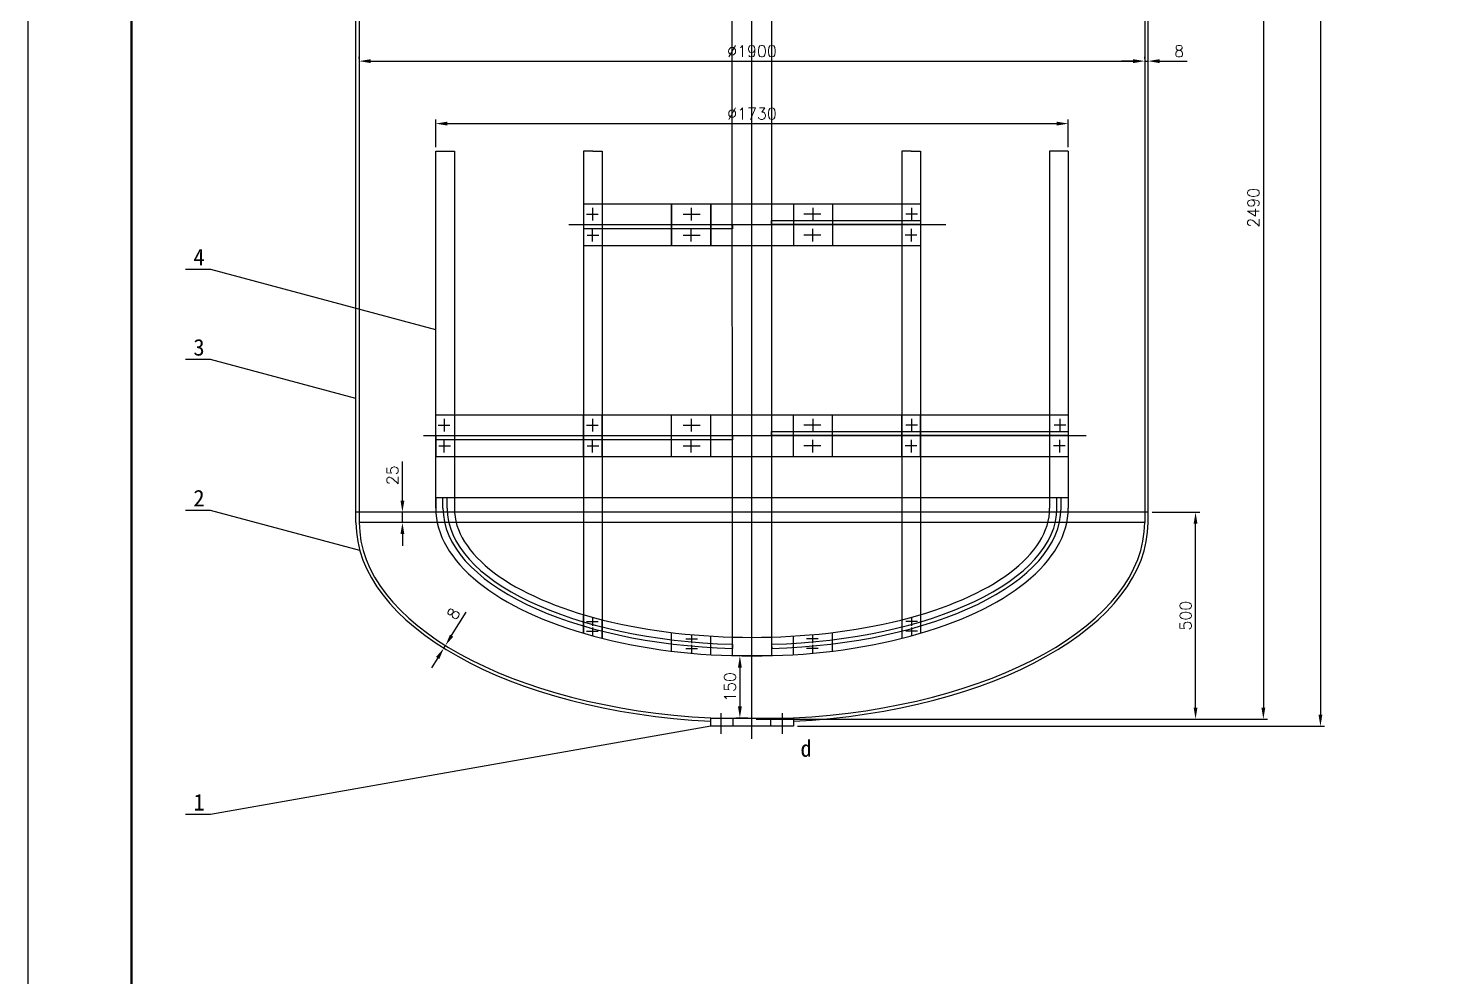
# Model space of a CAD drawing. Header units: millimetres. Extents: x 36507 to 42447, y 7055 to 15455.
# Drawn here: x 36507 to 39915, y 10265 to 12558 of the extents above; entities that cross this region are included whole.
import ezdxf

# ---------------------------------------------------------------- set-up
doc = ezdxf.new("R2010")
doc.units = ezdxf.units.MM
doc.layers.add('粗实线', color=7, linetype='Continuous', lineweight=30)
doc.styles.get("Standard").update_dxf_attribs({"font": 'txt.shx', "height": 28})
doc.styles.add('文本英数', font='SIMFANG.TTF', dxfattribs={"height": 40})
doc.dimstyles.new('ISO-25', dxfattribs={"dimtxt": 28, "dimasz": 28, "dimexe": 10, "dimexo": 10, "dimgap": 10, "dimtad": 1, "dimdec": 0, "dimtxsty": 'Standard', "dimcen": 2.5, "dimclrd": 3, "dimclre": 3, "dimclrt": 3, "dimadec": 0, "dimazin": 0, "dimtfac": 1, "dimtdec": 0, "dimtmove": 0, "dimatfit": 3, "dimfxl": 0, "dimlwd": 25, "dimarcsym": 0})

# ---------------------------------------------------------------- blocks, each defined once
blk = doc.blocks.new('*D9')
at = {"layer": 'Defpoints', "color": 0}
for p in [(37412.6, 11387.7), (37412.6, 11387.7), (37412.6, 11362.7)]:
    blk.add_point(p, dxfattribs=at)
at = {"layer": '粗实线', "color": 3, "lineweight": 25}
for p, q in [((37412.6, 11415.7), (37412.6, 11510.3)), ((37412.6, 11362.7), (37412.6, 11387.7)), ((37412.6, 11334.7), (37412.6, 11306.7))]:
    blk.add_line(p, q, dxfattribs=at)
at = {"layer": '粗实线', "color": 3}
for points in [[(37408, 11415.7), (37417.3, 11415.7), (37412.6, 11387.7)], [(37408, 11334.7), (37417.3, 11334.7), (37412.6, 11362.7)]]:
    blk.add_solid(points, dxfattribs=at)
at = {"layer": '粗实线', "color": 3, "insert": (37388.6, 11477), "char_height": 28, "attachment_point": 5, "rotation": 90}
blk.add_mtext('25', dxfattribs=at)
blk = doc.blocks.new('*D10')
at = {"layer": 'Defpoints', "color": 0}
for p in [(38343.2, 15019), (38358.3, 10870.3), (39633.3, 10870.3)]:
    blk.add_point(p, dxfattribs=at)
at = {"layer": '粗实线', "color": 3, "lineweight": -2}
for p, q in [((38353.2, 15019), (39643.3, 15019)), ((38368.3, 10870.3), (39643.3, 10870.3))]:
    blk.add_line(p, q, dxfattribs=at)
at = {"layer": '粗实线', "color": 3, "lineweight": 25}
blk.add_line((39633.3, 14991), (39633.3, 10898.3), dxfattribs=at)
at = {"layer": '粗实线', "color": 3}
for points in [[(39628.6, 14991), (39637.9, 14991), (39633.3, 15019)], [(39628.6, 10898.3), (39637.9, 10898.3), (39633.3, 10870.3)]]:
    blk.add_solid(points, dxfattribs=at)
at = {"layer": '粗实线', "color": 3, "insert": (39609.3, 12844.6), "char_height": 28, "attachment_point": 5, "rotation": 90}
blk.add_mtext('~4085', dxfattribs=at)
blk = doc.blocks.new('*D21')
at = {"layer": 'Defpoints', "color": 0}
for p in [(38258.3, 11040.3), (38228.9, 10890.3), (38258.3, 10890.3)]:
    blk.add_point(p, dxfattribs=at)
at = {"layer": '粗实线', "color": 3, "lineweight": -2}
for p, q in [((38248.3, 11040.3), (38218.9, 11040.3)), ((38248.3, 10890.3), (38218.9, 10890.3))]:
    blk.add_line(p, q, dxfattribs=at)
at = {"layer": '粗实线', "color": 3, "lineweight": 25}
blk.add_line((38228.9, 11012.3), (38228.9, 10918.3), dxfattribs=at)
at = {"layer": '粗实线', "color": 3}
for points in [[(38224.3, 11012.3), (38233.6, 11012.3), (38228.9, 11040.3)], [(38224.3, 10918.3), (38233.6, 10918.3), (38228.9, 10890.3)]]:
    blk.add_solid(points, dxfattribs=at)
at = {"layer": '粗实线', "color": 3, "insert": (38204.9, 10965.3), "char_height": 28, "attachment_point": 5, "rotation": 90}
blk.add_mtext('150', dxfattribs=at)
blk = doc.blocks.new('*D22')
at = {"layer": 'Defpoints', "color": 0}
for p in [(39023.3, 12327.1), (37493.3, 12260.3), (39023.3, 12260.3)]:
    blk.add_point(p, dxfattribs=at)
at = {"layer": '粗实线', "color": 3, "lineweight": -2}
for p, q in [((37493.3, 12270.3), (37493.3, 12337.1)), ((39023.3, 12270.3), (39023.3, 12337.1))]:
    blk.add_line(p, q, dxfattribs=at)
at = {"layer": '粗实线', "color": 3, "lineweight": 25}
blk.add_line((37521.3, 12327.1), (38995.3, 12327.1), dxfattribs=at)
at = {"layer": '粗实线', "color": 3}
for points in [[(37521.3, 12331.8), (37521.3, 12322.4), (37493.3, 12327.1)], [(38995.3, 12331.8), (38995.3, 12322.4), (39023.3, 12327.1)]]:
    blk.add_solid(points, dxfattribs=at)
at = {"layer": '粗实线', "color": 3, "insert": (38258.3, 12351.1), "char_height": 28, "attachment_point": 5}
blk.add_mtext('%%C1730', dxfattribs=at)
blk = doc.blocks.new('*D23')
at = {"layer": 'Defpoints', "color": 0}
for p in [(39288.2, 13377.7), (38258.2, 10887.7), (39495.2, 10887.7)]:
    blk.add_point(p, dxfattribs=at)
at = {"layer": '粗实线', "color": 3, "lineweight": -2}
for p, q in [((39298.2, 13377.7), (39505.2, 13377.7)), ((38268.2, 10887.7), (39505.2, 10887.7))]:
    blk.add_line(p, q, dxfattribs=at)
at = {"layer": '粗实线', "color": 3, "lineweight": 25}
blk.add_line((39495.2, 13349.7), (39495.2, 10915.7), dxfattribs=at)
at = {"layer": '粗实线', "color": 3}
for points in [[(39490.5, 13349.7), (39499.9, 13349.7), (39495.2, 13377.7)], [(39490.5, 10915.7), (39499.9, 10915.7), (39495.2, 10887.7)]]:
    blk.add_solid(points, dxfattribs=at)
at = {"layer": '粗实线', "color": 3, "insert": (39471.2, 12123.6), "char_height": 28, "attachment_point": 5, "rotation": 90}
blk.add_mtext('2490', dxfattribs=at)
blk = doc.blocks.new('*D5')
at = {"layer": 'Defpoints', "color": 0}
for p in [(39208.2, 12478.1), (39216.2, 12478.1), (39216.2, 12478.1)]:
    blk.add_point(p, dxfattribs=at)
at = {"layer": '粗实线', "color": 3, "lineweight": 25}
for p, q in [((39180.2, 12478.1), (39152.2, 12478.1)), ((39208.2, 12478.1), (39216.2, 12478.1)), ((39244.2, 12478.1), (39310.8, 12478.1))]:
    blk.add_line(p, q, dxfattribs=at)
at = {"layer": '粗实线', "color": 3}
for points in [[(39180.2, 12482.8), (39180.2, 12473.4), (39208.2, 12478.1)], [(39244.2, 12482.8), (39244.2, 12473.4), (39216.2, 12478.1)]]:
    blk.add_solid(points, dxfattribs=at)
at = {"layer": '粗实线', "color": 3, "insert": (39291.5, 12502.1), "char_height": 28, "attachment_point": 5}
blk.add_mtext('8', dxfattribs=at)
blk = doc.blocks.new('*D6')
at = {"layer": 'Defpoints', "color": 0}
for p in [(37308.2, 12474.6), (39208.2, 12478.1), (39208.2, 12474.6)]:
    blk.add_point(p, dxfattribs=at)
at = {"layer": '粗实线', "color": 3, "lineweight": -2}
for p, q in [((37308.2, 12484.6), (37308.2, 12488.1)), ((39208.2, 12484.6), (39208.2, 12488.1))]:
    blk.add_line(p, q, dxfattribs=at)
at = {"layer": '粗实线', "color": 3, "lineweight": 25}
blk.add_line((37336.2, 12478.1), (39180.2, 12478.1), dxfattribs=at)
at = {"layer": '粗实线', "color": 3}
for points in [[(37336.2, 12482.8), (37336.2, 12473.4), (37308.2, 12478.1)], [(39180.2, 12482.8), (39180.2, 12473.4), (39208.2, 12478.1)]]:
    blk.add_solid(points, dxfattribs=at)
at = {"layer": '粗实线', "color": 3, "insert": (38258.2, 12502.1), "char_height": 28, "attachment_point": 5}
blk.add_mtext('%%c1900', dxfattribs=at)
blk = doc.blocks.new('*D27')
at = {"layer": 'Defpoints', "color": 0}
for p in [(39216.2, 11387.7), (39331.2, 11387.7), (38258.2, 10887.7)]:
    blk.add_point(p, dxfattribs=at)
at = {"layer": '粗实线', "color": 3, "lineweight": -2}
for p, q in [((39226.2, 11387.7), (39341.2, 11387.7)), ((38268.2, 10887.7), (39341.2, 10887.7))]:
    blk.add_line(p, q, dxfattribs=at)
at = {"layer": '粗实线', "color": 3, "lineweight": 25}
blk.add_line((39331.2, 10915.7), (39331.2, 11359.7), dxfattribs=at)
at = {"layer": '粗实线', "color": 3}
for points in [[(39326.5, 11359.7), (39335.9, 11359.7), (39331.2, 11387.7)], [(39326.5, 10915.7), (39335.9, 10915.7), (39331.2, 10887.7)]]:
    blk.add_solid(points, dxfattribs=at)
at = {"layer": '粗实线', "color": 3, "insert": (39307.2, 11137.7), "char_height": 28, "attachment_point": 5, "rotation": 90}
blk.add_mtext('500', dxfattribs=at)
blk = doc.blocks.new('*D28')
at = {"layer": 'Defpoints', "color": 0}
for p in [(37512.8, 11059.2), (37516.8, 11065.7), (37516.8, 11065.7)]:
    blk.add_point(p, dxfattribs=at)
at = {"layer": '粗实线', "color": 3, "lineweight": 25}
for p, q in [((37531.6, 11089.4), (37566.9, 11146)), ((37512.8, 11059.2), (37516.8, 11065.7)), ((37498, 11035.5), (37483.1, 11011.7))]:
    blk.add_line(p, q, dxfattribs=at)
at = {"layer": '粗实线', "color": 3}
for points in [[(37527.7, 11091.9), (37535.6, 11086.9), (37516.8, 11065.7)], [(37494, 11038), (37501.9, 11033), (37512.8, 11059.2)]]:
    blk.add_solid(points, dxfattribs=at)
at = {"layer": '粗实线', "color": 3, "insert": (37536.3, 11142.3), "char_height": 28, "attachment_point": 5, "rotation": 58.0341}
blk.add_mtext('8', dxfattribs=at)

msp = doc.modelspace()

# ---------------------------------------------------------------- linework, layer by layer
at = {"layer": '粗实线'}
for p, q in [((38258.2, 10839.9), (38258.2, 15092.8)), ((38210.7, 11041), (38210.5, 13698.7)), ((38305.5, 13698.7), (38305.5, 11041)), ((37493.3, 12260.3), (37538.3, 12260.3)), ((37493.3, 11397.3), (37493.3, 12260.3)), ((37538.3, 12260.3), (37538.3, 11397.3)), ((37850.8, 12260.3), (37850.8, 11095.2)), ((37873.3, 12260.3), (37850.8, 12260.3)), ((37873.3, 12260.3), (37895.8, 12260.3)), ((37895.8, 12260.3), (37895.8, 11082.9)), ((38643.3, 12260.3), (38620.8, 12260.3)), ((38620.8, 12260.3), (38620.8, 11082.9)), ((38643.3, 12260.3), (38665.8, 12260.3)), ((38665.8, 12260.3), (38665.8, 11095.2)), ((38978.3, 12260.3), (38978.3, 11397.3)), ((39023.3, 12260.3), (38978.3, 12260.3)), ((39023.3, 12260.3), (39023.3, 11397.3)), ((37850.8, 12132.8), (37850.8, 12032.8)), ((37850.8, 12132.8), (38665.8, 12132.8)), ((37895.8, 12132.8), (37895.8, 12032.8)), ((38063.3, 12132.8), (38063.3, 12032.8)), ((38063.3, 12032.8), (38063.3, 12132.8)), ((38063.3, 12132.8), (38158.3, 12132.8)), ((38158.3, 12132.8), (38158.3, 12032.8)), ((38158.3, 12032.8), (38158.3, 12132.8)), ((38358.3, 12132.8), (38358.3, 12032.8)), ((38453.3, 12132.8), (38453.3, 12032.8)), ((38620.8, 12132.8), (38620.8, 12032.8)), ((38665.8, 12132.8), (38665.8, 12032.8)), ((37858.2, 12108), (37886.5, 12108)), ((37872.4, 12123.4), (37872.4, 12092.6)), ((38091.5, 12107.8), (38132.8, 12107.8)), ((38110.8, 12123.4), (38110.8, 12092.6)), ((38425.1, 12107.8), (38383.8, 12107.8)), ((38405.8, 12123.4), (38405.8, 12092.6)), ((38658.4, 12108), (38630.1, 12108)), ((38644.2, 12123.4), (38644.2, 12092.6)), ((37815.5, 12082.8), (38727.2, 12082.8)), ((37850.8, 12082.8), (38210.8, 12082.8)), ((38210.8, 12072.8), (37850.8, 12072.8)), ((37872.4, 12042.2), (37872.4, 12073)), ((38110.8, 12042.2), (38110.8, 12073)), ((38210.8, 12082.8), (38210.8, 12072.8)), ((38305.8, 12082.8), (38305.8, 12092.8)), ((38305.8, 12092.8), (38665.8, 12092.8)), ((38665.8, 12082.8), (38305.8, 12082.8)), ((38405.8, 12042.2), (38405.8, 12073)), ((38644.2, 12042.2), (38644.2, 12073)), ((37850.8, 12032.8), (38665.8, 12032.8)), ((37859.6, 12057.8), (37887.9, 12057.8)), ((38091.5, 12057.8), (38132.8, 12057.8)), ((38425.1, 12057.8), (38383.8, 12057.8)), ((38657, 12057.8), (38628.8, 12057.8)), ((36949, 11974.6), (36887.7, 11974.6)), ((37493.3, 11828.8), (36949, 11974.6)), ((36948.8, 11756.6), (36887.6, 11756.6)), ((37300.2, 11662.5), (36948.8, 11756.6)), ((37493.3, 11622.8), (39023.3, 11622.8)), ((37493.3, 11572.8), (37493.3, 11622.8)), ((37850.8, 11522.8), (37850.8, 11622.8)), ((37895.8, 11522.8), (37895.8, 11622.8)), ((38063.3, 11622.8), (38158.3, 11622.8)), ((38063.3, 11522.8), (38063.3, 11622.8)), ((38158.3, 11522.8), (38158.3, 11622.8)), ((38358.3, 11522.8), (38358.3, 11622.8)), ((38453.3, 11522.8), (38453.3, 11622.8)), ((38620.8, 11522.8), (38620.8, 11622.8)), ((38665.8, 11522.8), (38665.8, 11622.8)), ((37499.3, 11598), (37527.6, 11598)), ((37513.4, 11613.4), (37513.4, 11582.6)), ((37858.2, 11598), (37886.5, 11598)), ((37872.4, 11613.4), (37872.4, 11582.6)), ((38091.5, 11597.8), (38132.8, 11597.8)), ((38110.8, 11613.4), (38110.8, 11582.6)), ((38425.1, 11597.8), (38383.8, 11597.8)), ((38405.8, 11613.4), (38405.8, 11582.6)), ((38658.4, 11598), (38630.1, 11598)), ((38644.2, 11613.4), (38644.2, 11582.6)), ((39017.3, 11598), (38989.1, 11598)), ((39003.2, 11613.4), (39003.2, 11582.6)), ((37463.6, 11572.8), (39066.8, 11572.8)), ((37493.3, 11572.8), (38210.8, 11572.8)), ((37493.3, 11572.8), (37493.3, 11522.8)), ((38210.8, 11562.8), (37493.3, 11562.8)), ((37513.4, 11532.2), (37513.4, 11563)), ((37872.4, 11532.2), (37872.4, 11563)), ((38110.8, 11532.2), (38110.8, 11563)), ((38210.8, 11572.8), (38210.8, 11562.8)), ((38305.8, 11582.8), (39023.3, 11582.8)), ((38305.8, 11572.8), (38305.8, 11582.8)), ((39023.3, 11572.8), (38305.8, 11572.8)), ((38405.8, 11532.2), (38405.8, 11563)), ((38644.2, 11532.2), (38644.2, 11563)), ((39003.2, 11532.2), (39003.2, 11563)), ((37493.3, 11522.8), (39023.3, 11522.8)), ((37500.6, 11547.8), (37528.9, 11547.8)), ((37859.6, 11547.8), (37887.9, 11547.8)), ((38091.5, 11547.8), (38132.8, 11547.8)), ((38425.1, 11547.8), (38383.8, 11547.8)), ((38657, 11547.8), (38628.8, 11547.8)), ((39016, 11547.8), (38987.7, 11547.8)), ((37493.3, 11422.3), (37493.3, 11397.3)), ((39023.3, 11422.3), (37493.3, 11422.3)), ((37493.3, 11397.3), (37493.3, 11422.3)), ((37510.8, 11397.3), (37510.8, 11422.3)), ((37520.8, 11397.3), (37520.8, 11422.3)), ((38995.8, 11397.3), (38995.8, 11422.3)), ((39005.8, 11397.3), (39005.8, 11422.3)), ((36948.8, 11392.2), (36887.6, 11392.2)), ((37309.5, 11295.6), (36948.8, 11392.2)), ((39216.2, 11387.7), (37300.2, 11387.7)), ((39208.2, 11362.7), (37308.2, 11362.7)), ((37850.8, 11095.2), (37850.8, 11140.1)), ((37858, 11123.9), (37886.3, 11123.9)), ((37872.2, 11132.9), (37872.2, 11113.2)), ((37872.2, 11109.3), (37872.2, 11089.6)), ((37895.8, 11082.9), (37895.8, 11127.7)), ((38658.6, 11123.9), (38630.3, 11123.9)), ((38644.4, 11132.9), (38644.4, 11113.2)), ((38644.4, 11109.3), (38644.4, 11089.6)), ((37858, 11100.4), (37886.3, 11100.4)), ((38063.3, 11052.1), (38063.3, 11097)), ((38098, 11082), (38126.3, 11082)), ((38112.2, 11090.9), (38112.2, 11071.2)), ((38158.3, 11043.4), (38158.3, 11088.3)), ((38358.3, 11043.4), (38358.3, 11088.3)), ((38418.6, 11082), (38390.3, 11082)), ((38404.5, 11090.9), (38404.5, 11071.2)), ((38453.3, 11052.1), (38453.3, 11097)), ((38658.6, 11100.4), (38630.3, 11100.4)), ((38098, 11058.4), (38126.3, 11058.4)), ((38112.2, 11067.4), (38112.2, 11047.7)), ((38210.8, 11068.5), (38210.8, 11058.5)), ((38258.3, 11040.3), (38210.8, 11040.3)), ((38305.6, 11040.3), (38258.3, 11040.3)), ((38305.8, 11068.5), (38306.1, 11058.5)), ((38418.6, 11058.4), (38390.3, 11058.4)), ((38404.5, 11067.4), (38404.5, 11047.7)), ((38158.3, 10870.3), (36948.8, 10657)), ((38212.8, 10870.3), (38212.8, 10890.3)), ((38303.8, 10870.3), (38303.8, 10890.3)), ((36948.8, 10657), (36887.6, 10657))]:
    msp.add_line(p, q, dxfattribs=at)
at = {"layer": '粗实线', "lineweight": -3}
for p, q in [((37300.2, 11362.7), (37300.2, 13338.7)), ((37308.2, 13338.7), (37308.2, 11362.7)), ((39208.2, 13338.7), (39208.2, 11362.7)), ((39216.2, 11362.7), (39216.2, 13338.7))]:
    msp.add_line(p, q, dxfattribs=at)
at = {"layer": '粗实线', "ltscale": 8}
for p, q in [((38158.3, 10890.3), (38358.3, 10890.3)), ((38158.3, 10870.3), (38158.3, 10890.3)), ((38358.3, 10870.3), (38158.3, 10870.3)), ((38183.9, 10852.2), (38183.9, 10902)), ((38332.4, 10852.2), (38332.4, 10902)), ((38358.3, 10890.3), (38358.3, 10870.3))]:
    msp.add_line(p, q, dxfattribs=at)
at = {"layer": '粗实线'}
msp.add_lwpolyline([(36507.4, 15455.4), (42447.4, 15455.4), (42447.4, 7055.4), (36507.4, 7055.4)], close=True, dxfattribs=at)
at = {"layer": '粗实线', "lineweight": 50}
msp.add_lwpolyline([(36757.4, 15355.4), (42347.4, 15355.4), (42347.4, 7155.4), (36757.4, 7155.4)], close=True, dxfattribs=at)
at = {"layer": '粗实线'}
for major_axis, ratio, start_param, end_param in [((-765, 0), 0.466667, 6.283185, 9.424778), ((-747.5, 0), 0.454181, 0, 1.507208), ((-737.5, 0), 0.44678, 0, 1.506345), ((-720, 0), 0.433333, 6.283185, 9.424778), ((-747.5, 0), 0.454181, 1.634384, 3.141593), ((-737.5, 0), 0.44678, 1.635248, 3.141593)]:
    msp.add_ellipse((38258.3, 11397.3), major_axis=major_axis, ratio=ratio, start_param=start_param, end_param=end_param, dxfattribs=at)
at = {"layer": '粗实线', "lineweight": -3}
for major_axis, ratio, start_param, end_param in [((958, 0), 0.504175, 3.141593, 4.60796), ((950, 0), 0.5, 3.141593, 4.607078), ((950, 0), 0.5, 4.8177, 6.283185), ((958, 0), 0.504175, 4.81711, 6.283185)]:
    msp.add_ellipse((38258.2, 11362.7), major_axis=major_axis, ratio=ratio, start_param=start_param, end_param=end_param, dxfattribs=at)

# ---------------------------------------------------------------- texts
at = {"layer": '粗实线', "char_height": 40, "width": 171.497, "attachment_point": 1, "style": '文本英数'}
for s, insert in [('4', (36907.1, 12024.3)), ('3', (36907, 11806.3)), ('2', (36907, 11441.8)), ('d', (38375.4, 10836.6)), ('1', (36907, 10706.7))]:
    msp.add_mtext(s, dxfattribs=dict(at, insert=insert))

# ---------------------------------------------------------------- dimensions: what is measured, and where the dimension line sits
at = {"layer": '粗实线'}
dim = msp.add_linear_dim(base=(39633.3, 10870.3), p1=(38343.2, 15019), p2=(38358.3, 10870.3), angle=90, text='~4085', dimstyle='ISO-25', dxfattribs=at)
dim.commit()
dim.dimension.update_dxf_attribs({"geometry": '*D10', "text_midpoint": (39633.3, 12844.6), "dimtype": 160})
dim = msp.add_linear_dim(base=(39495.2, 10887.7), p1=(39288.2, 13377.7), p2=(38258.2, 10887.7), angle=90, dimstyle='ISO-25', dxfattribs=at)
dim.commit()
dim.dimension.update_dxf_attribs({"geometry": '*D23', "text_midpoint": (39495.2, 12123.6), "dimtype": 160})
for base, p1, p2, text, picture, middle in [((39208.2, 12478.1), (37308.2, 12474.6), (39208.2, 12474.6), '%%c<>', '*D6', (38258.2, 12502.1)), ((39023.3, 12327.1), (37493.3, 12260.3), (39023.3, 12260.3), '%%C1730', '*D22', (38258.3, 12351.1))]:
    dim = msp.add_linear_dim(base=base, p1=p1, p2=p2, text=text, dimstyle='ISO-25', dxfattribs=at)
    dim.commit()
    dim.dimension.update_dxf_attribs({"geometry": picture, "text_midpoint": middle})
dim = msp.add_linear_dim(base=(39216.2, 12478.1), p1=(39208.2, 12478.1), p2=(39216.2, 12478.1), dimstyle='ISO-25', dxfattribs=at)
dim.commit()
dim.dimension.update_dxf_attribs({"geometry": '*D5', "text_midpoint": (39291.5, 12502.1)})
for base, p1, p2, picture, middle in [((37412.6, 11387.7), (37412.6, 11362.7), (37412.6, 11387.7), '*D9', (37388.6, 11477)), ((39331.2, 11387.7), (38258.2, 10887.7), (39216.2, 11387.7), '*D27', (39307.2, 11137.7)), ((38228.9, 10890.3), (38258.3, 11040.3), (38258.3, 10890.3), '*D21', (38204.9, 10965.3))]:
    dim = msp.add_linear_dim(base=base, p1=p1, p2=p2, angle=90, dimstyle='ISO-25', dxfattribs=at)
    dim.commit()
    dim.dimension.update_dxf_attribs({"geometry": picture, "text_midpoint": middle})
dim = msp.add_aligned_dim(p1=(37512.8, 11059.2), p2=(37516.8, 11065.7), distance=0, dimstyle='ISO-25', dxfattribs=at)
dim.commit()
dim.dimension.update_dxf_attribs({"geometry": '*D28', "text_midpoint": (37536.3, 11142.3)})

doc.saveas('drawing.dxf')
